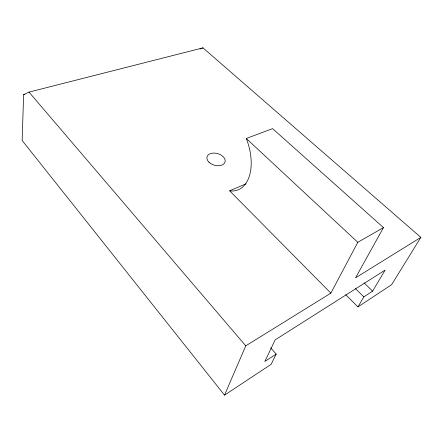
<?xml version="1.0" encoding="UTF-8"?>
<svg xmlns="http://www.w3.org/2000/svg" width="443" height="443" viewBox="0 0 443 443"><rect width="100%" height="100%" fill="white"/><g stroke="black" fill="none" stroke-linecap="round" stroke-linejoin="round"><path stroke-width="0.66" d="M345.712 294.711L357.961 306.921L391.623 284.666L420.85 237.387L202.988 47.855L29.011 92.111L23.617 94.647L22.15 140.503L224.523 395.145L271.155 364.312L276.172 354.095L270.701 347.86M224.523 395.145L245.765 345.845L330.866 293.128L357.8 242.304L383.466 227.597L272.583 128.625L246.28 138.476A43.968 26.109 69.4 0 1 229.646 190.833L330.866 293.128M383.466 227.597L355.552 277.839L420.85 237.387M357.961 306.921L363.853 296.865L372.635 291.134L385.155 270.075L275.164 339.859L264.848 361.482L276.172 354.095M229.646 190.833L245.954 183.851M200.009 49.023L202.988 47.855M23.617 94.647L24.958 94.304M246.28 138.476L357.8 242.304M364.174 282.955L372.635 291.134M355.463 288.642L363.853 296.865M29.011 92.111L245.765 345.845M209.002 162.21A9.369 6.025 16 0 0 224.64 162.941A9.369 6.025 16 0 0 214.495 153.079A9.369 6.025 16 0 0 209.002 162.21"/></g></svg>
